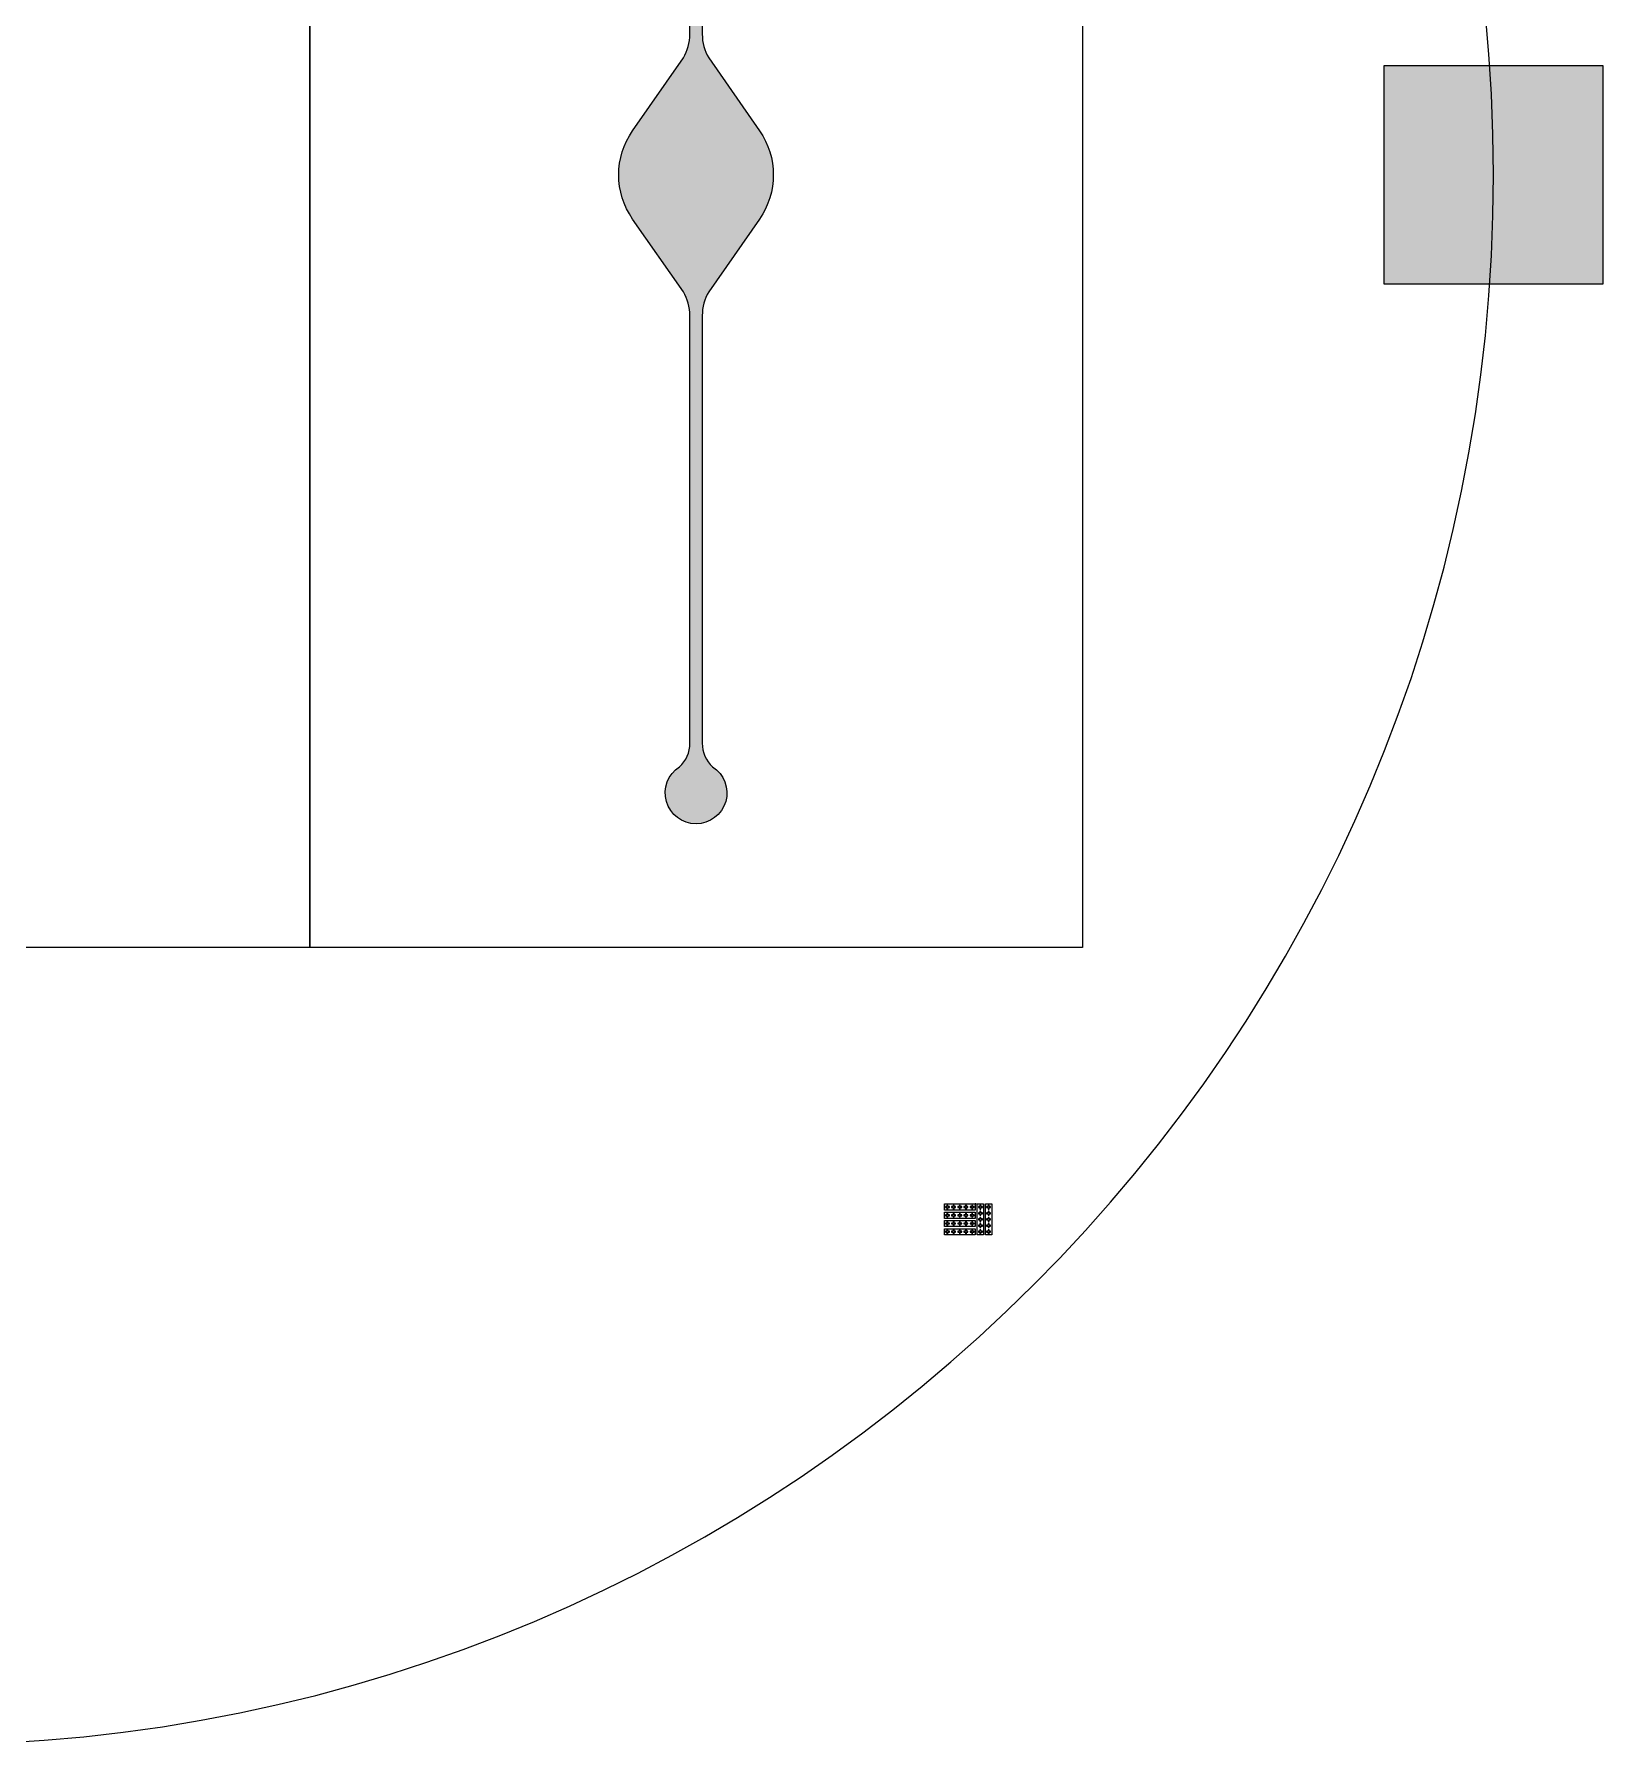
# Model space of a CAD drawing. Extents: x -163 to -54, y -239 to -137.
# Drawn here: x -104.8 to -54.1, y -239.1 to -183.7 of the extents above; entities that cross this region are included whole.
import ezdxf

# ---------------------------------------------------------------- set-up
doc = ezdxf.new("R2010")
doc.units = 0
doc.header["$MEASUREMENT"] = 0

msp = doc.modelspace()

# ---------------------------------------------------------------- hatches: boundary and pattern name
h = msp.add_hatch(color=256)
h.dxf.hatch_style = 1
edge = h.paths.add_edge_path()
edge.add_line((-81.3589216838838, -189.6875833902776), (-83.00022529718058, -192.0447262474205))
edge.add_arc((-81.70664322127244, -192.811788580538), 1.503907979232293, 149.3331024544329, 179.9999999999978)
edge.add_line((-83.21055120050474, -192.811788580538), (-83.21055120050556, -206.6510133060382))
edge.add_arc((-82.17317084542988, -206.6510133060382), 1.037380355075683, 179.9999999999968, 227.3120438525844)
edge.add_arc((-83.41055120050565, -208.2590119617062), 1.000000000000006, -237.72177257089095, 57.7217725708872, ccw=False)
edge.add_arc((-84.64793155558128, -206.6510133060381), 1.037380355075717, 312.6879561474079, 359.9999999999968)
edge.add_line((-83.61055120050557, -206.6510133060382), (-83.61055120050477, -192.811788580538))
edge.add_arc((-85.11445917973707, -192.8117885805379), 1.503907979232295, 359.9999999999968, 390.6668975455608)
edge.add_line((-83.82087710382885, -192.0447262474205), (-85.46218071712528, -189.6875833902775))
edge.add_arc((-83.4105512005045, -188.2590119617061), 2.500000000000021, 145.1500954209535, 214.849904579045, ccw=False)
edge.add_line((-85.46218071712525, -186.8304405331347), (-83.82087710382866, -184.4732976759919))
edge.add_arc((-85.11445917973683, -183.7062353428743), 1.503907979232317, 329.3331024544334, 359.9999999999989)
edge.add_line((-83.61055120050452, -183.7062353428744), (-83.61055120050452, -169.8670106173741))
edge.add_arc((-84.64793155558021, -169.8670106173741), 1.037380355075697, 0, 47.31204385258823)
edge.add_arc((-83.41055120050451, -168.2590119617061), 1.000000000000015, -57.72177257088953, 237.7217725708895, ccw=False)
edge.add_arc((-82.1731708454288, -169.8670106173741), 1.037380355075714, 132.6879561474124, 180)
edge.add_line((-83.21055120050451, -169.8670106173741), (-83.21055120050448, -183.7062353428744))
edge.add_arc((-81.70664322127217, -183.7062353428744), 1.503907979232309, 180, 210.6668975455654)
edge.add_line((-83.00022529718035, -184.4732976759919), (-81.3589216838838, -186.8304405331347))
edge.add_arc((-83.41055120050453, -188.2590119617061), 2.500000000000007, -34.84990457904678, 34.84990457904678, ccw=False)
h = msp.add_hatch(color=256)
h.dxf.hatch_style = 1
h.paths.add_polyline_path([(-162.7460851064372, -184.7234780557737), (-155.6750172945717, -184.7234780557737), (-155.6750172945717, -191.7945458676392), (-162.7460851064372, -191.7945458676392)])
h.paths.add_polyline_path([(-61.14608510643711, -184.7234780557739), (-54.07501729457163, -184.7234780557739), (-54.07501729457163, -191.7945458676394), (-61.14608510643711, -191.7945458676394)])
h = msp.add_hatch(color=256)
h.dxf.hatch_style = 1
h.paths.add_polyline_path([(-75.26251372782855, -221.6737160988656), (-75.21251372782856, -221.6737160988656), (-75.21251372782856, -221.6437160988656), (-75.26251372782855, -221.6437160988656), (-75.26251372782855, -221.5937160988656), (-75.29251372782858, -221.5937160988656), (-75.29251372782858, -221.6437160988656), (-75.30251372782857, -221.6437160988656), (-75.34251372782856, -221.6437160988656), (-75.34251372782856, -221.6737160988656), (-75.29251372782858, -221.6737160988656), (-75.29251372782858, -221.7237160988656), (-75.26251372782855, -221.7237160988656)])
h.paths.add_polyline_path([(-75.26251372645405, -221.9403827690901), (-75.21251372645406, -221.9403827690901), (-75.21251372645406, -221.9103827690901), (-75.26251372645405, -221.9103827690901), (-75.26251372645405, -221.8603827690901), (-75.29251372645405, -221.8603827690901), (-75.29251372645405, -221.9103827690901), (-75.30251372645404, -221.9103827690901), (-75.34251372645406, -221.9103827690901), (-75.34251372645406, -221.9403827690901), (-75.29251372645405, -221.9403827690901), (-75.29251372645405, -221.9903827690901), (-75.26251372645405, -221.9903827690901)])
h.paths.add_polyline_path([(-75.26251372645405, -222.2070494357567), (-75.21251372645406, -222.2070494357567), (-75.21251372645406, -222.1770494357567), (-75.26251372645405, -222.1770494357567), (-75.26251372645405, -222.1270494357567), (-75.29251372645405, -222.1270494357567), (-75.29251372645405, -222.1770494357567), (-75.30251372645404, -222.1770494357567), (-75.34251372645406, -222.1770494357567), (-75.34251372645406, -222.2070494357567), (-75.29251372645405, -222.2070494357567), (-75.29251372645405, -222.2570494357567), (-75.26251372645405, -222.2570494357567)])
h.paths.add_polyline_path([(-75.26251372745233, -222.4737160998057), (-75.21251372745235, -222.4737160998057), (-75.21251372745235, -222.4437160998056), (-75.26251372745233, -222.4437160998056), (-75.26251372745233, -222.3937160998056), (-75.29251372745233, -222.3937160998056), (-75.29251372745233, -222.4437160998056), (-75.30251372745232, -222.4437160998056), (-75.34251372745234, -222.4437160998056), (-75.34251372745234, -222.4737160998057), (-75.29251372745233, -222.4737160998057), (-75.29251372745233, -222.5237160998056), (-75.26251372745233, -222.5237160998056)])
h = msp.add_hatch(color=256)
h.dxf.hatch_style = 1
h.paths.add_polyline_path([(-73.9591803931207, -222.4737161024234), (-73.9591803931207, -222.5237161024234), (-73.9291803931207, -222.5237161024234), (-73.9291803931207, -222.4737161024234), (-73.87918039312069, -222.4737161024234), (-73.87918039312069, -222.4437161024233), (-73.9291803931207, -222.4437161024233), (-73.9291803931207, -222.4337161024233), (-73.9291803931207, -222.3937161024234), (-73.9591803931207, -222.3937161024234), (-73.9591803931207, -222.4437161024233), (-74.00918039312069, -222.4437161024233), (-74.00918039312069, -222.4737161024234)])
h.paths.add_polyline_path([(-73.9591803931207, -222.2737161024234), (-73.9591803931207, -222.3237161024234), (-73.9291803931207, -222.3237161024234), (-73.9291803931207, -222.2737161024234), (-73.87918039312069, -222.2737161024234), (-73.87918039312069, -222.2437161024233), (-73.9291803931207, -222.2437161024233), (-73.9291803931207, -222.2337161024234), (-73.9291803931207, -222.1937161024234), (-73.9591803931207, -222.1937161024234), (-73.9591803931207, -222.2437161024233), (-74.00918039312069, -222.2437161024233), (-74.00918039312069, -222.2737161024234)])
h.paths.add_polyline_path([(-73.9591803931207, -222.0737161024234), (-73.9591803931207, -222.1237161024234), (-73.9291803931207, -222.1237161024234), (-73.9291803931207, -222.0737161024234), (-73.87918039312069, -222.0737161024234), (-73.87918039312069, -222.0437161024234), (-73.9291803931207, -222.0437161024234), (-73.9291803931207, -222.0337161024234), (-73.9291803931207, -221.9937161024234), (-73.9591803931207, -221.9937161024234), (-73.9591803931207, -222.0437161024234), (-74.00918039312069, -222.0437161024234), (-74.00918039312069, -222.0737161024234)])
h.paths.add_polyline_path([(-73.9591803931207, -221.8737161024234), (-73.9591803931207, -221.9237161024234), (-73.9291803931207, -221.9237161024234), (-73.9291803931207, -221.8737161024234), (-73.87918039312069, -221.8737161024234), (-73.87918039312069, -221.8437161024234), (-73.9291803931207, -221.8437161024234), (-73.9291803931207, -221.8337161024234), (-73.9291803931207, -221.7937161024234), (-73.9591803931207, -221.7937161024234), (-73.9591803931207, -221.8437161024234), (-74.00918039312069, -221.8437161024234), (-74.00918039312069, -221.8737161024234)])
h.paths.add_polyline_path([(-73.9591803931207, -221.6737161024234), (-73.9591803931207, -221.7237161024234), (-73.9291803931207, -221.7237161024234), (-73.9291803931207, -221.6737161024234), (-73.87918039312069, -221.6737161024234), (-73.87918039312069, -221.6437161024234), (-73.9291803931207, -221.6437161024234), (-73.9291803931207, -221.6337161024234), (-73.9291803931207, -221.5937161024234), (-73.9591803931207, -221.5937161024234), (-73.9591803931207, -221.6437161024234), (-74.00918039312069, -221.6437161024234), (-74.00918039312069, -221.6737161024234)])
h.paths.add_polyline_path([(-74.22584705978738, -221.6737161024234), (-74.22584705978738, -221.7237161024234), (-74.19584705978738, -221.7237161024234), (-74.19584705978738, -221.6737161024234), (-74.14584705978737, -221.6737161024234), (-74.14584705978737, -221.6437161024234), (-74.19584705978738, -221.6437161024234), (-74.19584705978738, -221.6337161024234), (-74.19584705978738, -221.5937161024234), (-74.22584705978738, -221.5937161024234), (-74.22584705978738, -221.6437161024234), (-74.27584705978737, -221.6437161024234), (-74.27584705978737, -221.6737161024234)])
h.paths.add_polyline_path([(-74.22584705978738, -221.8737161024234), (-74.22584705978738, -221.9237161024234), (-74.19584705978738, -221.9237161024234), (-74.19584705978738, -221.8737161024234), (-74.14584705978737, -221.8737161024234), (-74.14584705978737, -221.8437161024234), (-74.19584705978738, -221.8437161024234), (-74.19584705978738, -221.8337161024234), (-74.19584705978738, -221.7937161024234), (-74.22584705978738, -221.7937161024234), (-74.22584705978738, -221.8437161024234), (-74.27584705978737, -221.8437161024234), (-74.27584705978737, -221.8737161024234)])
h.paths.add_polyline_path([(-74.22584705978738, -222.0737161024234), (-74.22584705978738, -222.1237161024234), (-74.19584705978738, -222.1237161024234), (-74.19584705978738, -222.0737161024234), (-74.14584705978737, -222.0737161024234), (-74.14584705978737, -222.0437161024234), (-74.19584705978738, -222.0437161024234), (-74.19584705978738, -222.0337161024234), (-74.19584705978738, -221.9937161024234), (-74.22584705978738, -221.9937161024234), (-74.22584705978738, -222.0437161024234), (-74.27584705978737, -222.0437161024234), (-74.27584705978737, -222.0737161024234)])
h.paths.add_polyline_path([(-74.22584705978738, -222.2737161024234), (-74.22584705978738, -222.3237161024234), (-74.19584705978738, -222.3237161024234), (-74.19584705978738, -222.2737161024234), (-74.14584705978737, -222.2737161024234), (-74.14584705978737, -222.2437161024233), (-74.19584705978738, -222.2437161024233), (-74.19584705978738, -222.2337161024234), (-74.19584705978738, -222.1937161024234), (-74.22584705978738, -222.1937161024234), (-74.22584705978738, -222.2437161024233), (-74.27584705978737, -222.2437161024233), (-74.27584705978737, -222.2737161024234)])
h.paths.add_polyline_path([(-74.22584705978738, -222.4737161024234), (-74.22584705978738, -222.5237161024234), (-74.19584705978738, -222.5237161024234), (-74.19584705978738, -222.4737161024234), (-74.14584705978737, -222.4737161024234), (-74.14584705978737, -222.4437161024233), (-74.19584705978738, -222.4437161024233), (-74.19584705978738, -222.4337161024233), (-74.19584705978738, -222.3937161024234), (-74.22584705978738, -222.3937161024234), (-74.22584705978738, -222.4437161024233), (-74.27584705978737, -222.4437161024233), (-74.27584705978737, -222.4737161024234)])
h.paths.add_polyline_path([(-74.46251372645409, -222.4737161024234), (-74.41251372645411, -222.4737161024234), (-74.41251372645411, -222.4437161024234), (-74.46251372645409, -222.4437161024234), (-74.46251372645409, -222.3937161024234), (-74.49251372645409, -222.3937161024234), (-74.49251372645409, -222.4437161024234), (-74.50251372645408, -222.4437161024234), (-74.5425137264541, -222.4437161024234), (-74.5425137264541, -222.4737161024234), (-74.49251372645409, -222.4737161024234), (-74.49251372645409, -222.5237161024234), (-74.46251372645409, -222.5237161024234)])
h.paths.add_polyline_path([(-74.46251372645409, -222.2070494357567), (-74.41251372645411, -222.2070494357567), (-74.41251372645411, -222.1770494357567), (-74.46251372645409, -222.1770494357567), (-74.46251372645409, -222.1270494357567), (-74.49251372645409, -222.1270494357567), (-74.49251372645409, -222.1770494357567), (-74.50251372645408, -222.1770494357567), (-74.5425137264541, -222.1770494357567), (-74.5425137264541, -222.2070494357567), (-74.49251372645409, -222.2070494357567), (-74.49251372645409, -222.2570494357567), (-74.46251372645409, -222.2570494357567)])
h.paths.add_polyline_path([(-74.46251372645409, -221.9403827690901), (-74.41251372645411, -221.9403827690901), (-74.41251372645411, -221.9103827690901), (-74.46251372645409, -221.9103827690901), (-74.46251372645409, -221.8603827690901), (-74.49251372645409, -221.8603827690901), (-74.49251372645409, -221.9103827690901), (-74.50251372645408, -221.9103827690901), (-74.5425137264541, -221.9103827690901), (-74.5425137264541, -221.9403827690901), (-74.49251372645409, -221.9403827690901), (-74.49251372645409, -221.9903827690901), (-74.46251372645409, -221.9903827690901)])
h.paths.add_polyline_path([(-74.46251372645409, -221.6737161024234), (-74.41251372645411, -221.6737161024234), (-74.41251372645411, -221.6437161024234), (-74.46251372645409, -221.6437161024234), (-74.46251372645409, -221.5937161024234), (-74.49251372645409, -221.5937161024234), (-74.49251372645409, -221.6437161024234), (-74.50251372645408, -221.6437161024234), (-74.5425137264541, -221.6437161024234), (-74.5425137264541, -221.6737161024234), (-74.49251372645409, -221.6737161024234), (-74.49251372645409, -221.7237161024234), (-74.46251372645409, -221.7237161024234)])
h.paths.add_polyline_path([(-74.66251372645408, -221.6737161024234), (-74.6125137264541, -221.6737161024234), (-74.6125137264541, -221.6437161024234), (-74.66251372645408, -221.6437161024234), (-74.66251372645408, -221.5937161024234), (-74.69251372645408, -221.5937161024234), (-74.69251372645408, -221.6437161024234), (-74.70251372645407, -221.6437161024234), (-74.74251372645409, -221.6437161024234), (-74.74251372645409, -221.6737161024234), (-74.69251372645408, -221.6737161024234), (-74.69251372645408, -221.7237161024234), (-74.66251372645408, -221.7237161024234)])
h.paths.add_polyline_path([(-74.66251372645408, -221.9403827690901), (-74.6125137264541, -221.9403827690901), (-74.6125137264541, -221.9103827690901), (-74.66251372645408, -221.9103827690901), (-74.66251372645408, -221.8603827690901), (-74.69251372645408, -221.8603827690901), (-74.69251372645408, -221.9103827690901), (-74.70251372645407, -221.9103827690901), (-74.74251372645409, -221.9103827690901), (-74.74251372645409, -221.9403827690901), (-74.69251372645408, -221.9403827690901), (-74.69251372645408, -221.9903827690901), (-74.66251372645408, -221.9903827690901)])
h.paths.add_polyline_path([(-74.66251372645408, -222.2070494357567), (-74.6125137264541, -222.2070494357567), (-74.6125137264541, -222.1770494357567), (-74.66251372645408, -222.1770494357567), (-74.66251372645408, -222.1270494357567), (-74.69251372645408, -222.1270494357567), (-74.69251372645408, -222.1770494357567), (-74.70251372645407, -222.1770494357567), (-74.74251372645409, -222.1770494357567), (-74.74251372645409, -222.2070494357567), (-74.69251372645408, -222.2070494357567), (-74.69251372645408, -222.2570494357567), (-74.66251372645408, -222.2570494357567)])
h.paths.add_polyline_path([(-74.66251372645408, -222.4737161024234), (-74.6125137264541, -222.4737161024234), (-74.6125137264541, -222.4437161024234), (-74.66251372645408, -222.4437161024234), (-74.66251372645408, -222.3937161024234), (-74.69251372645408, -222.3937161024234), (-74.69251372645408, -222.4437161024234), (-74.70251372645407, -222.4437161024234), (-74.74251372645409, -222.4437161024234), (-74.74251372645409, -222.4737161024234), (-74.69251372645408, -222.4737161024234), (-74.69251372645408, -222.5237161024234), (-74.66251372645408, -222.5237161024234)])
h.paths.add_polyline_path([(-74.86251372645407, -222.4737161024234), (-74.81251372645409, -222.4737161024234), (-74.81251372645409, -222.4437161024234), (-74.86251372645407, -222.4437161024234), (-74.86251372645407, -222.3937161024234), (-74.89251372645407, -222.3937161024234), (-74.89251372645407, -222.4437161024234), (-74.90251372645406, -222.4437161024234), (-74.94251372645408, -222.4437161024234), (-74.94251372645408, -222.4737161024234), (-74.89251372645407, -222.4737161024234), (-74.89251372645407, -222.5237161024234), (-74.86251372645407, -222.5237161024234)])
h.paths.add_polyline_path([(-74.86251372645407, -222.2070494357567), (-74.81251372645409, -222.2070494357567), (-74.81251372645409, -222.1770494357567), (-74.86251372645407, -222.1770494357567), (-74.86251372645407, -222.1270494357567), (-74.89251372645407, -222.1270494357567), (-74.89251372645407, -222.1770494357567), (-74.90251372645406, -222.1770494357567), (-74.94251372645408, -222.1770494357567), (-74.94251372645408, -222.2070494357567), (-74.89251372645407, -222.2070494357567), (-74.89251372645407, -222.2570494357567), (-74.86251372645407, -222.2570494357567)])
h.paths.add_polyline_path([(-74.86251372645407, -221.9403827690901), (-74.81251372645409, -221.9403827690901), (-74.81251372645409, -221.9103827690901), (-74.86251372645407, -221.9103827690901), (-74.86251372645407, -221.8603827690901), (-74.89251372645407, -221.8603827690901), (-74.89251372645407, -221.9103827690901), (-74.90251372645406, -221.9103827690901), (-74.94251372645408, -221.9103827690901), (-74.94251372645408, -221.9403827690901), (-74.89251372645407, -221.9403827690901), (-74.89251372645407, -221.9903827690901), (-74.86251372645407, -221.9903827690901)])
h.paths.add_polyline_path([(-74.86251372645407, -221.6737161024234), (-74.81251372645409, -221.6737161024234), (-74.81251372645409, -221.6437161024234), (-74.86251372645407, -221.6437161024234), (-74.86251372645407, -221.5937161024234), (-74.89251372645407, -221.5937161024234), (-74.89251372645407, -221.6437161024234), (-74.90251372645406, -221.6437161024234), (-74.94251372645408, -221.6437161024234), (-74.94251372645408, -221.6737161024234), (-74.89251372645407, -221.6737161024234), (-74.89251372645407, -221.7237161024234), (-74.86251372645407, -221.7237161024234)])
h.paths.add_polyline_path([(-75.06251372645406, -221.6737161024234), (-75.01251372645407, -221.6737161024234), (-75.01251372645407, -221.6437161024234), (-75.06251372645406, -221.6437161024234), (-75.06251372645406, -221.5937161024234), (-75.09251372645406, -221.5937161024234), (-75.09251372645406, -221.6437161024234), (-75.10251372645405, -221.6437161024234), (-75.14251372645407, -221.6437161024234), (-75.14251372645407, -221.6737161024234), (-75.09251372645406, -221.6737161024234), (-75.09251372645406, -221.7237161024234), (-75.06251372645406, -221.7237161024234)])
h.paths.add_polyline_path([(-75.06251372645406, -221.9403827690901), (-75.01251372645407, -221.9403827690901), (-75.01251372645407, -221.9103827690901), (-75.06251372645406, -221.9103827690901), (-75.06251372645406, -221.8603827690901), (-75.09251372645406, -221.8603827690901), (-75.09251372645406, -221.9103827690901), (-75.10251372645405, -221.9103827690901), (-75.14251372645407, -221.9103827690901), (-75.14251372645407, -221.9403827690901), (-75.09251372645406, -221.9403827690901), (-75.09251372645406, -221.9903827690901), (-75.06251372645406, -221.9903827690901)])
h.paths.add_polyline_path([(-75.06251372645406, -222.2070494357567), (-75.01251372645407, -222.2070494357567), (-75.01251372645407, -222.1770494357567), (-75.06251372645406, -222.1770494357567), (-75.06251372645406, -222.1270494357567), (-75.09251372645406, -222.1270494357567), (-75.09251372645406, -222.1770494357567), (-75.10251372645405, -222.1770494357567), (-75.14251372645407, -222.1770494357567), (-75.14251372645407, -222.2070494357567), (-75.09251372645406, -222.2070494357567), (-75.09251372645406, -222.2570494357567), (-75.06251372645406, -222.2570494357567)])
h.paths.add_polyline_path([(-75.06251372645406, -222.4737161024234), (-75.01251372645407, -222.4737161024234), (-75.01251372645407, -222.4437161024234), (-75.06251372645406, -222.4437161024234), (-75.06251372645406, -222.3937161024234), (-75.09251372645406, -222.3937161024234), (-75.09251372645406, -222.4437161024234), (-75.10251372645405, -222.4437161024234), (-75.14251372645407, -222.4437161024234), (-75.14251372645407, -222.4737161024234), (-75.09251372645406, -222.4737161024234), (-75.09251372645406, -222.5237161024234), (-75.06251372645406, -222.5237161024234)])

# ---------------------------------------------------------------- linework, layer by layer
msp.add_line((-74.35251372645405, -221.5587161024234), (-74.37751372645405, -221.5587161024234))
for points in [[(-57.6105512005044, -188.2590119617064, 0.9999999999999999), (-159.2105512005044, -188.2590119617064, 0.9999999999999999), (-57.6105512005044, -188.2590119617064)], [(-81.3589216838838, -189.6875833902776), (-83.00022529718058, -192.0447262474205, 0.1346139652638198), (-83.21055120050474, -192.811788580538), (-83.21055120050556, -206.6510133060382, 0.2094211567484371), (-82.87652009176244, -207.4135471339963, -3.455725326663301), (-83.9445823092488, -207.4135471339963, 0.2094211567484441), (-83.61055120050557, -206.6510133060382), (-83.61055120050477, -192.811788580538, 0.1346139652638162), (-83.82087710382885, -192.0447262474205), (-85.46218071712528, -189.6875833902775, -0.3138593383654851), (-85.46218071712525, -186.8304405331347), (-83.82087710382866, -184.4732976759919, 0.1346139652638221), (-83.61055120050452, -183.7062353428744), (-83.61055120050452, -169.8670106173741, 0.2094211567484411), (-83.94458230924769, -169.104476789416, -3.455725326663341), (-82.87652009176134, -169.104476789416, 0.20942115674844), (-83.21055120050451, -169.8670106173741), (-83.21055120050448, -183.7062353428744, 0.1346139652638222), (-83.00022529718035, -184.4732976759919), (-81.3589216838838, -186.8304405331347, -0.3138593383654968)]]:
    msp.add_lwpolyline(points, format="xyb", close=True)
for points in [[(-95.91055120050444, -163.2590119617061), (-95.91055120050444, -213.2590119617062), (-120.9105512005044, -213.2590119617061), (-120.9105512005044, -163.2590119617061)], [(-70.91055120050444, -163.2590119617062), (-70.91055120050444, -213.2590119617062), (-95.91055120050444, -213.2590119617062), (-95.91055120050444, -163.2590119617061)], [(-61.14608510643711, -184.7234780557739), (-54.07501729457163, -184.7234780557739), (-54.07501729457163, -191.7945458676394), (-61.14608510643711, -191.7945458676394)], [(-75.37751372645405, -221.5587161024234), (-74.37751372645405, -221.5587161024234), (-74.37751372645405, -221.7587161024234), (-75.37751372645405, -221.7587161024234)], [(-75.37751372645405, -221.8253827690901), (-74.37751372645405, -221.8253827690901), (-74.37751372645405, -222.0253827690901), (-75.37751372645405, -222.0253827690901)], [(-75.26251372782855, -221.6737160988656), (-75.21251372782856, -221.6737160988656), (-75.21251372782856, -221.6437160988656), (-75.26251372782855, -221.6437160988656), (-75.26251372782855, -221.5937160988656), (-75.29251372782858, -221.5937160988656), (-75.29251372782858, -221.6437160988656), (-75.30251372782857, -221.6437160988656), (-75.34251372782856, -221.6437160988656), (-75.34251372782856, -221.6737160988656), (-75.29251372782858, -221.6737160988656), (-75.29251372782858, -221.7237160988656), (-75.26251372782855, -221.7237160988656)], [(-75.26251372645405, -221.9403827690901), (-75.21251372645406, -221.9403827690901), (-75.21251372645406, -221.9103827690901), (-75.26251372645405, -221.9103827690901), (-75.26251372645405, -221.8603827690901), (-75.29251372645405, -221.8603827690901), (-75.29251372645405, -221.9103827690901), (-75.30251372645404, -221.9103827690901), (-75.34251372645406, -221.9103827690901), (-75.34251372645406, -221.9403827690901), (-75.29251372645405, -221.9403827690901), (-75.29251372645405, -221.9903827690901), (-75.26251372645405, -221.9903827690901)], [(-75.06251372645406, -221.6737161024234), (-75.01251372645407, -221.6737161024234), (-75.01251372645407, -221.6437161024234), (-75.06251372645406, -221.6437161024234), (-75.06251372645406, -221.5937161024234), (-75.09251372645406, -221.5937161024234), (-75.09251372645406, -221.6437161024234), (-75.10251372645405, -221.6437161024234), (-75.14251372645407, -221.6437161024234), (-75.14251372645407, -221.6737161024234), (-75.09251372645406, -221.6737161024234), (-75.09251372645406, -221.7237161024234), (-75.06251372645406, -221.7237161024234)], [(-75.06251372645406, -221.9403827690901), (-75.01251372645407, -221.9403827690901), (-75.01251372645407, -221.9103827690901), (-75.06251372645406, -221.9103827690901), (-75.06251372645406, -221.8603827690901), (-75.09251372645406, -221.8603827690901), (-75.09251372645406, -221.9103827690901), (-75.10251372645405, -221.9103827690901), (-75.14251372645407, -221.9103827690901), (-75.14251372645407, -221.9403827690901), (-75.09251372645406, -221.9403827690901), (-75.09251372645406, -221.9903827690901), (-75.06251372645406, -221.9903827690901)], [(-74.86251372645407, -221.6737161024234), (-74.81251372645409, -221.6737161024234), (-74.81251372645409, -221.6437161024234), (-74.86251372645407, -221.6437161024234), (-74.86251372645407, -221.5937161024234), (-74.89251372645407, -221.5937161024234), (-74.89251372645407, -221.6437161024234), (-74.90251372645406, -221.6437161024234), (-74.94251372645408, -221.6437161024234), (-74.94251372645408, -221.6737161024234), (-74.89251372645407, -221.6737161024234), (-74.89251372645407, -221.7237161024234), (-74.86251372645407, -221.7237161024234)], [(-74.86251372645407, -221.9403827690901), (-74.81251372645409, -221.9403827690901), (-74.81251372645409, -221.9103827690901), (-74.86251372645407, -221.9103827690901), (-74.86251372645407, -221.8603827690901), (-74.89251372645407, -221.8603827690901), (-74.89251372645407, -221.9103827690901), (-74.90251372645406, -221.9103827690901), (-74.94251372645408, -221.9103827690901), (-74.94251372645408, -221.9403827690901), (-74.89251372645407, -221.9403827690901), (-74.89251372645407, -221.9903827690901), (-74.86251372645407, -221.9903827690901)], [(-74.66251372645408, -221.6737161024234), (-74.6125137264541, -221.6737161024234), (-74.6125137264541, -221.6437161024234), (-74.66251372645408, -221.6437161024234), (-74.66251372645408, -221.5937161024234), (-74.69251372645408, -221.5937161024234), (-74.69251372645408, -221.6437161024234), (-74.70251372645407, -221.6437161024234), (-74.74251372645409, -221.6437161024234), (-74.74251372645409, -221.6737161024234), (-74.69251372645408, -221.6737161024234), (-74.69251372645408, -221.7237161024234), (-74.66251372645408, -221.7237161024234)], [(-74.66251372645408, -221.9403827690901), (-74.6125137264541, -221.9403827690901), (-74.6125137264541, -221.9103827690901), (-74.66251372645408, -221.9103827690901), (-74.66251372645408, -221.8603827690901), (-74.69251372645408, -221.8603827690901), (-74.69251372645408, -221.9103827690901), (-74.70251372645407, -221.9103827690901), (-74.74251372645409, -221.9103827690901), (-74.74251372645409, -221.9403827690901), (-74.69251372645408, -221.9403827690901), (-74.69251372645408, -221.9903827690901), (-74.66251372645408, -221.9903827690901)], [(-74.46251372645409, -221.6737161024234), (-74.41251372645411, -221.6737161024234), (-74.41251372645411, -221.6437161024234), (-74.46251372645409, -221.6437161024234), (-74.46251372645409, -221.5937161024234), (-74.49251372645409, -221.5937161024234), (-74.49251372645409, -221.6437161024234), (-74.50251372645408, -221.6437161024234), (-74.5425137264541, -221.6437161024234), (-74.5425137264541, -221.6737161024234), (-74.49251372645409, -221.6737161024234), (-74.49251372645409, -221.7237161024234), (-74.46251372645409, -221.7237161024234)], [(-74.46251372645409, -221.9403827690901), (-74.41251372645411, -221.9403827690901), (-74.41251372645411, -221.9103827690901), (-74.46251372645409, -221.9103827690901), (-74.46251372645409, -221.8603827690901), (-74.49251372645409, -221.8603827690901), (-74.49251372645409, -221.9103827690901), (-74.50251372645408, -221.9103827690901), (-74.5425137264541, -221.9103827690901), (-74.5425137264541, -221.9403827690901), (-74.49251372645409, -221.9403827690901), (-74.49251372645409, -221.9903827690901), (-74.46251372645409, -221.9903827690901)], [(-74.11084705978737, -221.5587161024234), (-74.11084705978737, -222.5587161024234), (-74.31084705978736, -222.5587161024234), (-74.31084705978736, -221.5587161024234)], [(-74.22584705978738, -221.6737161024234), (-74.22584705978738, -221.7237161024234), (-74.19584705978738, -221.7237161024234), (-74.19584705978738, -221.6737161024234), (-74.14584705978737, -221.6737161024234), (-74.14584705978737, -221.6437161024234), (-74.19584705978738, -221.6437161024234), (-74.19584705978738, -221.6337161024234), (-74.19584705978738, -221.5937161024234), (-74.22584705978738, -221.5937161024234), (-74.22584705978738, -221.6437161024234), (-74.27584705978737, -221.6437161024234), (-74.27584705978737, -221.6737161024234)], [(-74.22584705978738, -221.8737161024234), (-74.22584705978738, -221.9237161024234), (-74.19584705978738, -221.9237161024234), (-74.19584705978738, -221.8737161024234), (-74.14584705978737, -221.8737161024234), (-74.14584705978737, -221.8437161024234), (-74.19584705978738, -221.8437161024234), (-74.19584705978738, -221.8337161024234), (-74.19584705978738, -221.7937161024234), (-74.22584705978738, -221.7937161024234), (-74.22584705978738, -221.8437161024234), (-74.27584705978737, -221.8437161024234), (-74.27584705978737, -221.8737161024234)], [(-73.8441803931207, -221.5587161024234), (-73.8441803931207, -222.5587161024234), (-74.04418039312071, -222.5587161024234), (-74.04418039312071, -221.5587161024234)], [(-73.9591803931207, -221.6737161024234), (-73.9591803931207, -221.7237161024234), (-73.9291803931207, -221.7237161024234), (-73.9291803931207, -221.6737161024234), (-73.87918039312069, -221.6737161024234), (-73.87918039312069, -221.6437161024234), (-73.9291803931207, -221.6437161024234), (-73.9291803931207, -221.6337161024234), (-73.9291803931207, -221.5937161024234), (-73.9591803931207, -221.5937161024234), (-73.9591803931207, -221.6437161024234), (-74.00918039312069, -221.6437161024234), (-74.00918039312069, -221.6737161024234)], [(-73.9591803931207, -221.8737161024234), (-73.9591803931207, -221.9237161024234), (-73.9291803931207, -221.9237161024234), (-73.9291803931207, -221.8737161024234), (-73.87918039312069, -221.8737161024234), (-73.87918039312069, -221.8437161024234), (-73.9291803931207, -221.8437161024234), (-73.9291803931207, -221.8337161024234), (-73.9291803931207, -221.7937161024234), (-73.9591803931207, -221.7937161024234), (-73.9591803931207, -221.8437161024234), (-74.00918039312069, -221.8437161024234), (-74.00918039312069, -221.8737161024234)], [(-75.37751372645405, -222.0920494357567), (-74.37751372645405, -222.0920494357567), (-74.37751372645405, -222.2920494357568), (-75.37751372645405, -222.2920494357568)], [(-75.37751372645405, -222.3587161024234), (-74.37751372645405, -222.3587161024234), (-74.37751372645405, -222.5587161024234), (-75.37751372645405, -222.5587161024234)], [(-75.26251372645405, -222.2070494357567), (-75.21251372645406, -222.2070494357567), (-75.21251372645406, -222.1770494357567), (-75.26251372645405, -222.1770494357567), (-75.26251372645405, -222.1270494357567), (-75.29251372645405, -222.1270494357567), (-75.29251372645405, -222.1770494357567), (-75.30251372645404, -222.1770494357567), (-75.34251372645406, -222.1770494357567), (-75.34251372645406, -222.2070494357567), (-75.29251372645405, -222.2070494357567), (-75.29251372645405, -222.2570494357567), (-75.26251372645405, -222.2570494357567)], [(-75.26251372745233, -222.4737160998057), (-75.21251372745235, -222.4737160998057), (-75.21251372745235, -222.4437160998056), (-75.26251372745233, -222.4437160998056), (-75.26251372745233, -222.3937160998056), (-75.29251372745233, -222.3937160998056), (-75.29251372745233, -222.4437160998056), (-75.30251372745232, -222.4437160998056), (-75.34251372745234, -222.4437160998056), (-75.34251372745234, -222.4737160998057), (-75.29251372745233, -222.4737160998057), (-75.29251372745233, -222.5237160998056), (-75.26251372745233, -222.5237160998056)], [(-75.06251372645406, -222.2070494357567), (-75.01251372645407, -222.2070494357567), (-75.01251372645407, -222.1770494357567), (-75.06251372645406, -222.1770494357567), (-75.06251372645406, -222.1270494357567), (-75.09251372645406, -222.1270494357567), (-75.09251372645406, -222.1770494357567), (-75.10251372645405, -222.1770494357567), (-75.14251372645407, -222.1770494357567), (-75.14251372645407, -222.2070494357567), (-75.09251372645406, -222.2070494357567), (-75.09251372645406, -222.2570494357567), (-75.06251372645406, -222.2570494357567)], [(-75.06251372645406, -222.4737161024234), (-75.01251372645407, -222.4737161024234), (-75.01251372645407, -222.4437161024234), (-75.06251372645406, -222.4437161024234), (-75.06251372645406, -222.3937161024234), (-75.09251372645406, -222.3937161024234), (-75.09251372645406, -222.4437161024234), (-75.10251372645405, -222.4437161024234), (-75.14251372645407, -222.4437161024234), (-75.14251372645407, -222.4737161024234), (-75.09251372645406, -222.4737161024234), (-75.09251372645406, -222.5237161024234), (-75.06251372645406, -222.5237161024234)], [(-74.86251372645407, -222.2070494357567), (-74.81251372645409, -222.2070494357567), (-74.81251372645409, -222.1770494357567), (-74.86251372645407, -222.1770494357567), (-74.86251372645407, -222.1270494357567), (-74.89251372645407, -222.1270494357567), (-74.89251372645407, -222.1770494357567), (-74.90251372645406, -222.1770494357567), (-74.94251372645408, -222.1770494357567), (-74.94251372645408, -222.2070494357567), (-74.89251372645407, -222.2070494357567), (-74.89251372645407, -222.2570494357567), (-74.86251372645407, -222.2570494357567)], [(-74.86251372645407, -222.4737161024234), (-74.81251372645409, -222.4737161024234), (-74.81251372645409, -222.4437161024234), (-74.86251372645407, -222.4437161024234), (-74.86251372645407, -222.3937161024234), (-74.89251372645407, -222.3937161024234), (-74.89251372645407, -222.4437161024234), (-74.90251372645406, -222.4437161024234), (-74.94251372645408, -222.4437161024234), (-74.94251372645408, -222.4737161024234), (-74.89251372645407, -222.4737161024234), (-74.89251372645407, -222.5237161024234), (-74.86251372645407, -222.5237161024234)], [(-74.66251372645408, -222.2070494357567), (-74.6125137264541, -222.2070494357567), (-74.6125137264541, -222.1770494357567), (-74.66251372645408, -222.1770494357567), (-74.66251372645408, -222.1270494357567), (-74.69251372645408, -222.1270494357567), (-74.69251372645408, -222.1770494357567), (-74.70251372645407, -222.1770494357567), (-74.74251372645409, -222.1770494357567), (-74.74251372645409, -222.2070494357567), (-74.69251372645408, -222.2070494357567), (-74.69251372645408, -222.2570494357567), (-74.66251372645408, -222.2570494357567)], [(-74.66251372645408, -222.4737161024234), (-74.6125137264541, -222.4737161024234), (-74.6125137264541, -222.4437161024234), (-74.66251372645408, -222.4437161024234), (-74.66251372645408, -222.3937161024234), (-74.69251372645408, -222.3937161024234), (-74.69251372645408, -222.4437161024234), (-74.70251372645407, -222.4437161024234), (-74.74251372645409, -222.4437161024234), (-74.74251372645409, -222.4737161024234), (-74.69251372645408, -222.4737161024234), (-74.69251372645408, -222.5237161024234), (-74.66251372645408, -222.5237161024234)], [(-74.46251372645409, -222.2070494357567), (-74.41251372645411, -222.2070494357567), (-74.41251372645411, -222.1770494357567), (-74.46251372645409, -222.1770494357567), (-74.46251372645409, -222.1270494357567), (-74.49251372645409, -222.1270494357567), (-74.49251372645409, -222.1770494357567), (-74.50251372645408, -222.1770494357567), (-74.5425137264541, -222.1770494357567), (-74.5425137264541, -222.2070494357567), (-74.49251372645409, -222.2070494357567), (-74.49251372645409, -222.2570494357567), (-74.46251372645409, -222.2570494357567)], [(-74.46251372645409, -222.4737161024234), (-74.41251372645411, -222.4737161024234), (-74.41251372645411, -222.4437161024234), (-74.46251372645409, -222.4437161024234), (-74.46251372645409, -222.3937161024234), (-74.49251372645409, -222.3937161024234), (-74.49251372645409, -222.4437161024234), (-74.50251372645408, -222.4437161024234), (-74.5425137264541, -222.4437161024234), (-74.5425137264541, -222.4737161024234), (-74.49251372645409, -222.4737161024234), (-74.49251372645409, -222.5237161024234), (-74.46251372645409, -222.5237161024234)], [(-74.22584705978738, -222.0737161024234), (-74.22584705978738, -222.1237161024234), (-74.19584705978738, -222.1237161024234), (-74.19584705978738, -222.0737161024234), (-74.14584705978737, -222.0737161024234), (-74.14584705978737, -222.0437161024234), (-74.19584705978738, -222.0437161024234), (-74.19584705978738, -222.0337161024234), (-74.19584705978738, -221.9937161024234), (-74.22584705978738, -221.9937161024234), (-74.22584705978738, -222.0437161024234), (-74.27584705978737, -222.0437161024234), (-74.27584705978737, -222.0737161024234)], [(-74.22584705978738, -222.2737161024234), (-74.22584705978738, -222.3237161024234), (-74.19584705978738, -222.3237161024234), (-74.19584705978738, -222.2737161024234), (-74.14584705978737, -222.2737161024234), (-74.14584705978737, -222.2437161024233), (-74.19584705978738, -222.2437161024233), (-74.19584705978738, -222.2337161024234), (-74.19584705978738, -222.1937161024234), (-74.22584705978738, -222.1937161024234), (-74.22584705978738, -222.2437161024233), (-74.27584705978737, -222.2437161024233), (-74.27584705978737, -222.2737161024234)], [(-74.22584705978738, -222.4737161024234), (-74.22584705978738, -222.5237161024234), (-74.19584705978738, -222.5237161024234), (-74.19584705978738, -222.4737161024234), (-74.14584705978737, -222.4737161024234), (-74.14584705978737, -222.4437161024233), (-74.19584705978738, -222.4437161024233), (-74.19584705978738, -222.4337161024233), (-74.19584705978738, -222.3937161024234), (-74.22584705978738, -222.3937161024234), (-74.22584705978738, -222.4437161024233), (-74.27584705978737, -222.4437161024233), (-74.27584705978737, -222.4737161024234)], [(-73.9591803931207, -222.0737161024234), (-73.9591803931207, -222.1237161024234), (-73.9291803931207, -222.1237161024234), (-73.9291803931207, -222.0737161024234), (-73.87918039312069, -222.0737161024234), (-73.87918039312069, -222.0437161024234), (-73.9291803931207, -222.0437161024234), (-73.9291803931207, -222.0337161024234), (-73.9291803931207, -221.9937161024234), (-73.9591803931207, -221.9937161024234), (-73.9591803931207, -222.0437161024234), (-74.00918039312069, -222.0437161024234), (-74.00918039312069, -222.0737161024234)], [(-73.9591803931207, -222.2737161024234), (-73.9591803931207, -222.3237161024234), (-73.9291803931207, -222.3237161024234), (-73.9291803931207, -222.2737161024234), (-73.87918039312069, -222.2737161024234), (-73.87918039312069, -222.2437161024233), (-73.9291803931207, -222.2437161024233), (-73.9291803931207, -222.2337161024234), (-73.9291803931207, -222.1937161024234), (-73.9591803931207, -222.1937161024234), (-73.9591803931207, -222.2437161024233), (-74.00918039312069, -222.2437161024233), (-74.00918039312069, -222.2737161024234)], [(-73.9591803931207, -222.4737161024234), (-73.9591803931207, -222.5237161024234), (-73.9291803931207, -222.5237161024234), (-73.9291803931207, -222.4737161024234), (-73.87918039312069, -222.4737161024234), (-73.87918039312069, -222.4437161024233), (-73.9291803931207, -222.4437161024233), (-73.9291803931207, -222.4337161024233), (-73.9291803931207, -222.3937161024234), (-73.9591803931207, -222.3937161024234), (-73.9591803931207, -222.4437161024233), (-74.00918039312069, -222.4437161024233), (-74.00918039312069, -222.4737161024234)]]:
    msp.add_lwpolyline(points, close=True)

doc.saveas('drawing.dxf')
